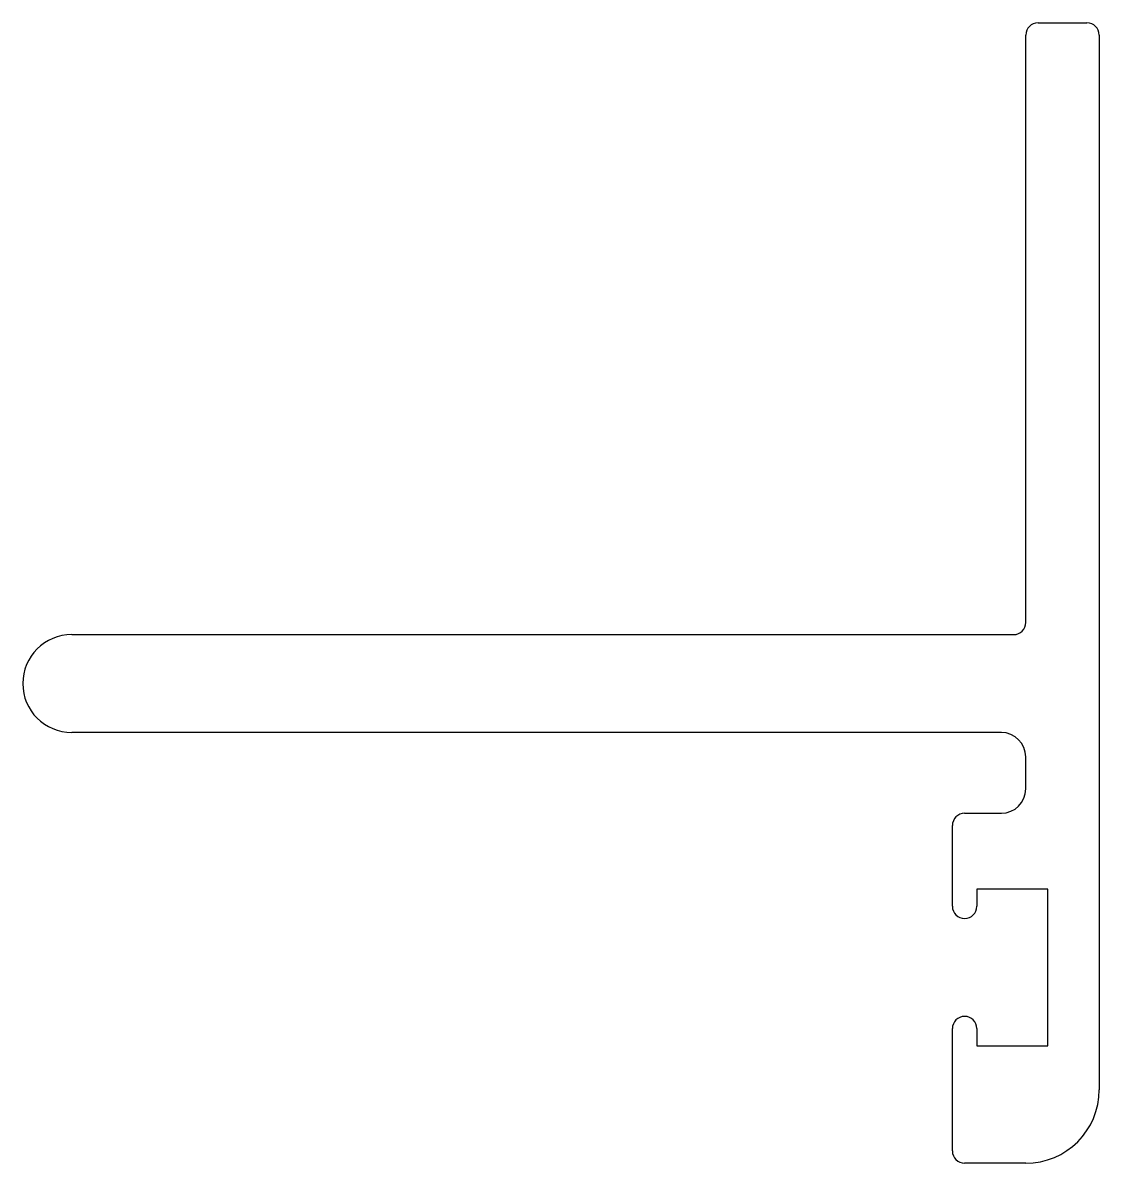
# Model space of a CAD drawing. Extents: x 450 to 494, y 5.2 to 51.8.
import ezdxf

# ---------------------------------------------------------------- set-up
doc = ezdxf.new("R2010")
doc.units = 0
doc.layers.get('0').update_dxf_attribs({"linetype": 'CONTINUOUS'})

msp = doc.modelspace()

# ---------------------------------------------------------------- linework, layer by layer
for p, q in [((491.456, 51.776), (493.456, 51.776)), ((490.956, 27.276), (490.956, 51.276)), ((493.956, 51.276), (493.956, 8.176)), ((451.956, 26.776), (490.456, 26.776)), ((473.724, 22.776), (451.956, 22.776)), ((489.956, 22.776), (473.724, 22.776)), ((490.956, 20.476), (490.956, 21.776)), ((488.456, 19.476), (489.956, 19.476)), ((487.956, 15.676), (487.956, 18.976)), ((488.956, 16.376), (488.956, 15.676)), ((491.856, 16.376), (488.956, 16.376)), ((491.856, 9.976), (491.856, 16.376)), ((487.956, 5.676), (487.956, 10.676)), ((488.956, 10.676), (488.956, 9.976)), ((488.956, 9.976), (491.856, 9.976)), ((490.956, 5.176), (488.456, 5.176))]:
    msp.add_line(p, q)
for centre, radius, start, end in [((491.456, 51.276), 0.5, 90, 180), ((493.456, 51.276), 0.5, 0, 90), ((490.456, 27.276), 0.5, 270, 0), ((451.956, 24.776), 2, 90, 270), ((489.956, 21.776), 1, 0, 90), ((489.956, 20.476), 1, 270, 360), ((488.456, 18.976), 0.5, 90, 180), ((488.456, 15.676), 0.5, 180, 0), ((488.456, 10.676), 0.5, 0, 180), ((490.956, 8.176), 3, 270, 0), ((488.456, 5.676), 0.5, 180, 270)]:
    msp.add_arc(centre, radius, start, end)

doc.saveas('drawing.dxf')
